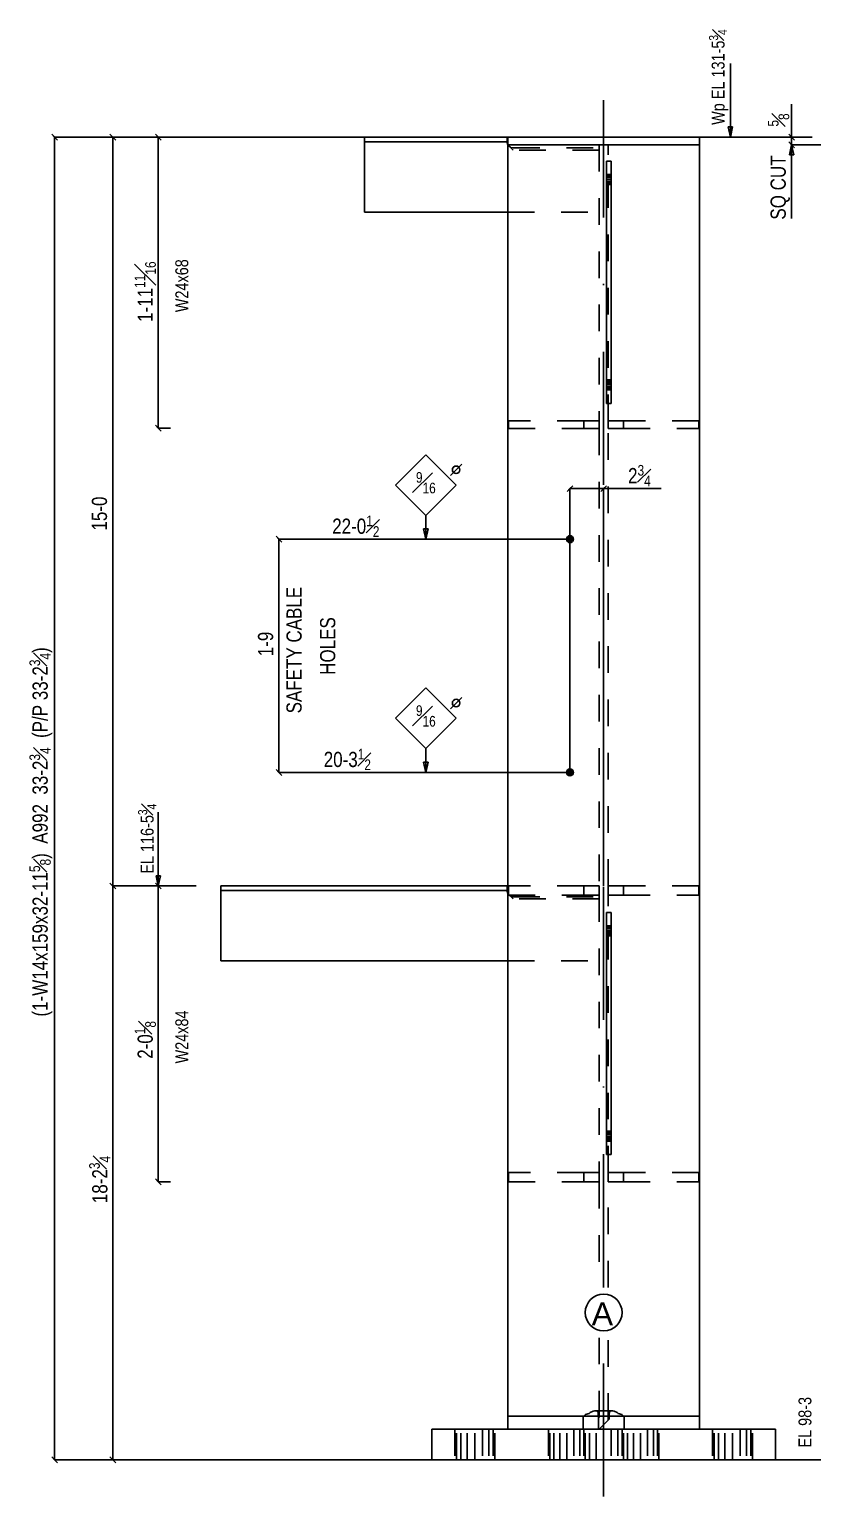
# Model space of a CAD drawing. Extents: x -269 to 49, y -129 to 125.
# Drawn here: x -269.4 to -205.6, y -36 to 83.5 of the extents above; entities that cross this region are included whole.
import ezdxf

# ---------------------------------------------------------------- set-up
doc = ezdxf.new("R2010")
doc.units = 0
doc.header["$LTSCALE"] = 108.455651
doc.header["$MEASUREMENT"] = 0
doc.linetypes.add('SDS2_5', pattern=[0.04, 0.02, -0.02])
doc.linetypes.add('SDS2_6', pattern=[0.2, 0.1, -0.05, 0, -0.05])
doc.layers.get('0').update_dxf_attribs({"linetype": 'CONTINUOUS'})
for name, color, linetype in [('OUTLINE', 7, 'CONTINUOUS'), ('SYSTEM_ANNOTATION', 7, 'CONTINUOUS'), ('USER_ADJUSTED', 7, 'CONTINUOUS'), ('USER_ANNOTATION', 7, 'CONTINUOUS')]:
    doc.layers.add(name, color=color, linetype=linetype)
doc.styles.add('ARIAL', font='arial.ttf', dxfattribs={"width": 0.8, "height": 0.2})

msp = doc.modelspace()

# ---------------------------------------------------------------- hatches: boundary and pattern name
for points in [[(-225.38, 42.28), (-225.49, 42.26), (-225.58, 42.2), (-225.64, 42.11), (-225.66, 42), (-225.64, 41.89), (-225.58, 41.8), (-225.49, 41.74), (-225.38, 41.72), (-225.27, 41.74), (-225.18, 41.8), (-225.12, 41.89), (-225.1, 42), (-225.12, 42.11), (-225.18, 42.2), (-225.27, 42.26), (-225.38, 42.28)], [(-225.38, 23.28), (-225.49, 23.26), (-225.58, 23.2), (-225.64, 23.11), (-225.66, 23), (-225.64, 22.89), (-225.58, 22.8), (-225.49, 22.74), (-225.38, 22.72), (-225.27, 22.74), (-225.18, 22.8), (-225.12, 22.89), (-225.1, 23), (-225.12, 23.11), (-225.18, 23.2), (-225.27, 23.26), (-225.38, 23.28)]]:
    msp.add_hatch(color=3).paths.add_polyline_path(points, flags=16)

# ---------------------------------------------------------------- linework, layer by layer
at = {"layer": 'OUTLINE', "color": 2, "linetype": 'CONTINUOUS'}
for p, q in [((-230.5, 74.75), (-242.13, 74.75)), ((-242.13, 74.75), (-242.13, 74.37)), ((-242.13, 74.37), (-230.5, 74.37)), ((-242.13, 74.37), (-242.13, 74.32)), ((-242.13, 74.32), (-242.13, 74.17)), ((-242.13, 74.17), (-242.13, 73.95)), ((-230.5, 74.37), (-230.5, 74.75)), ((-230.5, 74.33), (-230.5, 74.37)), ((-230.49, 74.32), (-230.5, 74.37)), ((-230.49, 74.32), (-230.5, 74.33)), ((-230.49, 74.32), (-230.49, 74.32)), ((-230.46, 74.18), (-230.49, 74.32)), ((-230.46, 74.17), (-230.46, 74.18)), ((-230.43, 74.13), (-230.46, 74.17)), ((-230.43, 74.75), (-230.43, 74.12)), ((-214.83, 74.75), (-230.43, 74.75)), ((-230.43, 74.12), (-214.83, 74.12)), ((-214.83, 74.12), (-230.43, 74.12)), ((-230.43, 74.12), (-230.43, -29.43)), ((-214.83, 74.12), (-214.83, 74.75)), ((-214.83, -29.43), (-214.83, 74.12)), ((-242.13, 73.95), (-242.13, 73.69)), ((-242.13, 73.69), (-242.13, 68.64)), ((-222.02, 72.79), (-222.39, 72.79)), ((-222.39, 72.79), (-222.39, 53.06)), ((-222.02, 53.06), (-222.02, 72.79)), ((-222.39, 71.7), (-222.4, 71.7)), ((-222.4, 70.88), (-222.39, 70.88)), ((-222.01, 71.7), (-222.02, 71.7)), ((-222.02, 70.88), (-222.01, 70.88)), ((-242.13, 68.64), (-230.43, 68.64)), ((-222.39, 54.97), (-222.4, 54.97)), ((-222.4, 54.16), (-222.39, 54.16)), ((-222.01, 54.97), (-222.02, 54.97)), ((-222.02, 54.16), (-222.01, 54.16)), ((-222.39, 53.06), (-222.02, 53.06)), ((-230.5, 13.75), (-253.83, 13.75)), ((-253.83, 13.75), (-253.83, 13.37)), ((-253.83, 13.37), (-230.5, 13.37)), ((-253.83, 13.37), (-253.83, 13.32)), ((-253.83, 13.32), (-253.83, 13.17)), ((-253.83, 13.17), (-253.83, 12.95)), ((-230.5, 13.37), (-230.5, 13.75)), ((-230.5, 13.33), (-230.5, 13.37)), ((-230.49, 13.32), (-230.5, 13.37)), ((-230.49, 13.32), (-230.5, 13.33)), ((-230.49, 13.32), (-230.49, 13.32)), ((-230.46, 13.18), (-230.49, 13.32)), ((-230.46, 13.17), (-230.46, 13.18)), ((-230.43, 13.13), (-230.46, 13.17)), ((-253.83, 12.95), (-253.83, 12.69)), ((-253.83, 12.69), (-253.83, 7.64)), ((-222.02, 11.6), (-222.39, 11.6)), ((-222.39, 11.6), (-222.39, -8.12)), ((-222.02, -8.12), (-222.02, 11.6)), ((-222.39, 10.51), (-222.4, 10.51)), ((-222.4, 9.7), (-222.39, 9.7)), ((-222.01, 10.51), (-222.02, 10.51)), ((-222.02, 9.7), (-222.01, 9.7)), ((-253.83, 7.64), (-230.43, 7.64)), ((-222.39, -6.22), (-222.4, -6.22)), ((-222.4, -7.03), (-222.39, -7.03)), ((-222.01, -6.22), (-222.02, -6.22)), ((-222.02, -7.03), (-222.01, -7.03)), ((-222.39, -8.12), (-222.02, -8.12)), ((-230.43, -29.43), (-230.43, -30.5)), ((-230.43, -29.43), (-214.83, -29.43)), ((-214.83, -30.5), (-214.83, -29.43)), ((-236.63, -30.5), (-236.63, -33)), ((-208.63, -30.5), (-236.63, -30.5)), ((-234.75, -30.5), (-234.75, -30.5)), ((-231.5, -30.5), (-231.5, -30.5)), ((-227.13, -30.5), (-227.13, -30.5)), ((-224.25, -30.5), (-224.25, -30.5)), ((-224.13, -30.5), (-224.13, -30.5)), ((-221.13, -30.5), (-221.13, -30.5)), ((-221, -30.5), (-221, -30.5)), ((-218.13, -30.5), (-218.13, -30.5)), ((-213.75, -30.5), (-213.75, -30.5)), ((-210.5, -30.5), (-210.5, -30.5)), ((-208.63, -33), (-208.63, -30.5)), ((-236.63, -33), (-208.63, -33)), ((-234.75, -33), (-234.75, -33.01)), ((-231.5, -33.01), (-231.5, -33)), ((-227.13, -33), (-227.13, -33.01)), ((-224.25, -33), (-224.25, -33.01)), ((-224.13, -33.01), (-224.13, -33)), ((-221.13, -33), (-221.13, -33.01)), ((-221, -33.01), (-221, -33)), ((-218.13, -33.01), (-218.13, -33)), ((-213.75, -33), (-213.75, -33.01)), ((-210.5, -33.01), (-210.5, -33))]:
    msp.add_line(p, q, dxfattribs=at)
at = {"layer": 'OUTLINE', "color": 1, "linetype": 'SDS2_5'}
for p, q in [((-230.35, 74.02), (-230.43, 74.13)), ((-223, 74.12), (-223, 51.63)), ((-222.26, 51.63), (-222.26, 74.12)), ((-230.25, 73.95), (-230.35, 74.02)), ((-230.2, 73.91), (-230.25, 73.95)), ((-230.19, 73.88), (-230.2, 73.91)), ((-230.19, 73.91), (-230, 73.87)), ((-230, 73.69), (-230.19, 73.88)), ((-230, 73.87), (-223, 73.87)), ((-223, 73.69), (-230, 73.69)), ((-222.4, 71.67), (-222.4, 71.7)), ((-222.4, 71.67), (-222.39, 71.67)), ((-222.4, 71.58), (-222.4, 71.67)), ((-222.4, 71.58), (-222.39, 71.58)), ((-222.4, 71.45), (-222.4, 71.58)), ((-222.4, 71.45), (-222.39, 71.45)), ((-222.4, 71.29), (-222.4, 71.45)), ((-222.4, 71.29), (-222.39, 71.29)), ((-222.4, 71.13), (-222.4, 71.29)), ((-222.39, 71.13), (-222.4, 71.13)), ((-222.4, 71), (-222.4, 71.13)), ((-222.39, 71), (-222.4, 71)), ((-222.4, 70.91), (-222.4, 71)), ((-222.39, 70.91), (-222.4, 70.91)), ((-222.4, 70.88), (-222.4, 70.91)), ((-222.02, 71.7), (-222.39, 71.7)), ((-222.39, 71.67), (-222.02, 71.67)), ((-222.39, 71.58), (-222.02, 71.58)), ((-222.39, 71.45), (-222.02, 71.45)), ((-222.39, 71.29), (-222.02, 71.29)), ((-222.02, 71.13), (-222.39, 71.13)), ((-222.02, 71), (-222.39, 71)), ((-222.02, 70.91), (-222.39, 70.91)), ((-222.39, 70.88), (-222.02, 70.88)), ((-222.02, 71.67), (-222.01, 71.67)), ((-222.02, 71.58), (-222.01, 71.58)), ((-222.02, 71.45), (-222.01, 71.45)), ((-222.02, 71.29), (-222.01, 71.29)), ((-222.01, 71.13), (-222.02, 71.13)), ((-222.01, 71), (-222.02, 71)), ((-222.01, 70.91), (-222.02, 70.91)), ((-222.01, 71.7), (-222.01, 71.67)), ((-222.01, 71.67), (-222.01, 71.58)), ((-222.01, 71.58), (-222.01, 71.45)), ((-222.01, 71.45), (-222.01, 71.29)), ((-222.01, 71.29), (-222.01, 71.13)), ((-222.01, 71.13), (-222.01, 71)), ((-222.01, 71), (-222.01, 70.91)), ((-222.01, 70.91), (-222.01, 70.88)), ((-230.43, 68.64), (-223, 68.64)), ((-222.4, 54.94), (-222.4, 54.97)), ((-222.4, 54.94), (-222.39, 54.94)), ((-222.4, 54.85), (-222.4, 54.94)), ((-222.4, 54.85), (-222.39, 54.85)), ((-222.4, 54.72), (-222.4, 54.85)), ((-222.4, 54.72), (-222.39, 54.72)), ((-222.4, 54.56), (-222.4, 54.72)), ((-222.4, 54.56), (-222.39, 54.56)), ((-222.4, 54.41), (-222.4, 54.56)), ((-222.39, 54.41), (-222.4, 54.41)), ((-222.4, 54.28), (-222.4, 54.41)), ((-222.39, 54.28), (-222.4, 54.28)), ((-222.4, 54.19), (-222.4, 54.28)), ((-222.39, 54.19), (-222.4, 54.19)), ((-222.4, 54.16), (-222.4, 54.19)), ((-222.02, 54.97), (-222.39, 54.97)), ((-222.39, 54.94), (-222.02, 54.94)), ((-222.39, 54.85), (-222.02, 54.85)), ((-222.39, 54.72), (-222.02, 54.72)), ((-222.39, 54.56), (-222.02, 54.56)), ((-222.02, 54.41), (-222.39, 54.41)), ((-222.02, 54.28), (-222.39, 54.28)), ((-222.02, 54.19), (-222.39, 54.19)), ((-222.39, 54.16), (-222.02, 54.16)), ((-222.02, 54.94), (-222.01, 54.94)), ((-222.02, 54.85), (-222.01, 54.85)), ((-222.02, 54.72), (-222.01, 54.72)), ((-222.02, 54.56), (-222.01, 54.56)), ((-222.01, 54.41), (-222.02, 54.41)), ((-222.01, 54.28), (-222.02, 54.28)), ((-222.01, 54.19), (-222.02, 54.19)), ((-222.01, 54.97), (-222.01, 54.94)), ((-222.01, 54.94), (-222.01, 54.85)), ((-222.01, 54.85), (-222.01, 54.72)), ((-222.01, 54.72), (-222.01, 54.56)), ((-222.01, 54.56), (-222.01, 54.41)), ((-222.01, 54.41), (-222.01, 54.28)), ((-222.01, 54.28), (-222.01, 54.19)), ((-222.01, 54.19), (-222.01, 54.16)), ((-230.38, 51.63), (-230.38, 51.01)), ((-224.25, 51.63), (-230.38, 51.63)), ((-224.25, 51.01), (-224.25, 51.63)), ((-223, 51.63), (-224.25, 51.63)), ((-223, 51.01), (-223, 51.63)), ((-222.26, 51.63), (-222.26, 51.01)), ((-221.01, 51.63), (-222.26, 51.63)), ((-221.01, 51.63), (-221.01, 51.01)), ((-214.88, 51.63), (-221.01, 51.63)), ((-214.88, 51.01), (-214.88, 51.63)), ((-230.38, 51.01), (-224.25, 51.01)), ((-224.25, 51.01), (-223, 51.01)), ((-223, 51.01), (-223, 13.75)), ((-222.26, 51.01), (-221.01, 51.01)), ((-222.26, 13.75), (-222.26, 51.01)), ((-221.01, 51.01), (-214.88, 51.01)), ((-230.38, 13.75), (-230.38, 13)), ((-224.25, 13.75), (-230.38, 13.75)), ((-224.25, 13), (-224.25, 13.75)), ((-223, 13.75), (-224.25, 13.75)), ((-223, 13), (-223, 13.75)), ((-222.26, 13.75), (-222.26, 13)), ((-221.01, 13.75), (-222.26, 13.75)), ((-221.01, 13.75), (-221.01, 13)), ((-214.88, 13.75), (-221.01, 13.75)), ((-214.88, 13), (-214.88, 13.75)), ((-230.35, 13.02), (-230.43, 13.13)), ((-230.38, 13), (-224.25, 13)), ((-230.25, 12.95), (-230.35, 13.02)), ((-230.2, 12.91), (-230.25, 12.95)), ((-230.19, 12.88), (-230.2, 12.91)), ((-230.19, 12.91), (-230, 12.87)), ((-230, 12.69), (-230.19, 12.88)), ((-230, 12.87), (-223, 12.87)), ((-223, 12.69), (-230, 12.69)), ((-224.25, 13), (-223, 13)), ((-223, 13), (-223, -9.6)), ((-222.26, 13), (-221.01, 13)), ((-222.26, -9.6), (-222.26, 13)), ((-221.01, 13), (-214.88, 13)), ((-222.4, 10.48), (-222.4, 10.51)), ((-222.4, 10.39), (-222.4, 10.48)), ((-222.4, 10.48), (-222.39, 10.48)), ((-222.4, 10.26), (-222.4, 10.39)), ((-222.4, 10.39), (-222.39, 10.39)), ((-222.4, 10.1), (-222.4, 10.26)), ((-222.4, 10.26), (-222.39, 10.26)), ((-222.39, 10.1), (-222.4, 10.1)), ((-222.4, 9.95), (-222.4, 10.1)), ((-222.4, 9.82), (-222.4, 9.95)), ((-222.39, 9.95), (-222.4, 9.95)), ((-222.4, 9.73), (-222.4, 9.82)), ((-222.39, 9.82), (-222.4, 9.82)), ((-222.4, 9.7), (-222.4, 9.73)), ((-222.39, 9.73), (-222.4, 9.73)), ((-222.02, 10.51), (-222.39, 10.51)), ((-222.39, 10.48), (-222.02, 10.48)), ((-222.39, 10.39), (-222.02, 10.39)), ((-222.39, 10.26), (-222.02, 10.26)), ((-222.02, 10.1), (-222.39, 10.1)), ((-222.02, 9.95), (-222.39, 9.95)), ((-222.02, 9.82), (-222.39, 9.82)), ((-222.02, 9.73), (-222.39, 9.73)), ((-222.39, 9.7), (-222.02, 9.7)), ((-222.02, 10.48), (-222.01, 10.48)), ((-222.02, 10.39), (-222.01, 10.39)), ((-222.02, 10.26), (-222.01, 10.26)), ((-222.01, 10.1), (-222.02, 10.1)), ((-222.01, 9.95), (-222.02, 9.95)), ((-222.01, 9.82), (-222.02, 9.82)), ((-222.01, 9.73), (-222.02, 9.73)), ((-222.01, 10.51), (-222.01, 10.48)), ((-222.01, 10.48), (-222.01, 10.39)), ((-222.01, 10.39), (-222.01, 10.26)), ((-222.01, 10.26), (-222.01, 10.1)), ((-222.01, 10.1), (-222.01, 9.95)), ((-222.01, 9.95), (-222.01, 9.82)), ((-222.01, 9.82), (-222.01, 9.73)), ((-222.01, 9.73), (-222.01, 9.7)), ((-230.43, 7.64), (-223, 7.64)), ((-222.4, -6.25), (-222.4, -6.22)), ((-222.4, -6.34), (-222.4, -6.25)), ((-222.4, -6.25), (-222.39, -6.25)), ((-222.4, -6.47), (-222.4, -6.34)), ((-222.4, -6.34), (-222.39, -6.34)), ((-222.4, -6.62), (-222.4, -6.47)), ((-222.4, -6.47), (-222.39, -6.47)), ((-222.39, -6.62), (-222.4, -6.62)), ((-222.4, -6.78), (-222.4, -6.62)), ((-222.4, -6.91), (-222.4, -6.78)), ((-222.39, -6.78), (-222.4, -6.78)), ((-222.4, -7), (-222.4, -6.91)), ((-222.39, -6.91), (-222.4, -6.91)), ((-222.4, -7.03), (-222.4, -7)), ((-222.39, -7), (-222.4, -7)), ((-222.02, -6.22), (-222.39, -6.22)), ((-222.39, -6.25), (-222.02, -6.25)), ((-222.39, -6.34), (-222.02, -6.34)), ((-222.39, -6.47), (-222.02, -6.47)), ((-222.02, -6.62), (-222.39, -6.62)), ((-222.02, -6.78), (-222.39, -6.78)), ((-222.02, -6.91), (-222.39, -6.91)), ((-222.02, -7), (-222.39, -7)), ((-222.39, -7.03), (-222.02, -7.03)), ((-222.02, -6.25), (-222.01, -6.25)), ((-222.02, -6.34), (-222.01, -6.34)), ((-222.02, -6.47), (-222.01, -6.47)), ((-222.01, -6.62), (-222.02, -6.62)), ((-222.01, -6.78), (-222.02, -6.78)), ((-222.01, -6.91), (-222.02, -6.91)), ((-222.01, -7), (-222.02, -7)), ((-222.01, -6.22), (-222.01, -6.25)), ((-222.01, -6.25), (-222.01, -6.34)), ((-222.01, -6.34), (-222.01, -6.47)), ((-222.01, -6.47), (-222.01, -6.62)), ((-222.01, -6.62), (-222.01, -6.78)), ((-222.01, -6.78), (-222.01, -6.91)), ((-222.01, -6.91), (-222.01, -7)), ((-222.01, -7), (-222.01, -7.03)), ((-230.38, -9.6), (-230.38, -10.35)), ((-224.25, -9.6), (-230.38, -9.6)), ((-230.38, -10.35), (-224.25, -10.35)), ((-224.25, -10.35), (-224.25, -9.6)), ((-223, -9.6), (-224.25, -9.6)), ((-224.25, -10.35), (-223, -10.35)), ((-223, -10.35), (-223, -9.6)), ((-223, -10.35), (-223, -18.95)), ((-222.26, -9.6), (-222.26, -10.35)), ((-221.01, -9.6), (-222.26, -9.6)), ((-222.26, -10.35), (-221.01, -10.35)), ((-222.26, -18.95), (-222.26, -10.35)), ((-221.01, -9.6), (-221.01, -10.35)), ((-214.88, -9.6), (-221.01, -9.6)), ((-221.01, -10.35), (-214.88, -10.35)), ((-214.88, -10.35), (-214.88, -9.6)), ((-223, -23.05), (-223, -30.5)), ((-222.26, -29.75), (-222.26, -23.05)), ((-224.11, -29.31), (-224.31, -29.5)), ((-224.31, -29.5), (-224.31, -30.5)), ((-223.81, -29.22), (-224.11, -29.31)), ((-223.74, -29.15), (-223.81, -29.22)), ((-223.49, -29.04), (-223.74, -29.15)), ((-223.38, -29.02), (-223.49, -29.04)), ((-223.31, -29), (-223.38, -29.02)), ((-223.18, -29.04), (-223.31, -29)), ((-223.31, -29), (-221.95, -29)), ((-223.1, -29.12), (-223.18, -29.04)), ((-223.09, -29.15), (-223.1, -29.12)), ((-223.07, -29.31), (-223.09, -29.15)), ((-223.06, -29.43), (-223.07, -29.31)), ((-223.06, -29.5), (-223.06, -29.43)), ((-223.06, -30.5), (-223.06, -29.5)), ((-222.19, -29.69), (-223, -30.5)), ((-222.16, -29.15), (-222.19, -29.31)), ((-222.19, -29.31), (-222.19, -29.43)), ((-222.19, -29.43), (-222.19, -29.5)), ((-222.19, -29.5), (-222.19, -29.69)), ((-222.08, -29.04), (-222.16, -29.12)), ((-222.16, -29.12), (-222.16, -29.15)), ((-221.95, -29), (-222.08, -29.04)), ((-221.87, -29.02), (-221.95, -29)), ((-221.76, -29.04), (-221.87, -29.02)), ((-221.52, -29.15), (-221.76, -29.04)), ((-221.45, -29.22), (-221.52, -29.15)), ((-221.14, -29.31), (-221.45, -29.22)), ((-220.95, -29.5), (-221.14, -29.31)), ((-220.95, -30.5), (-220.95, -29.5)), ((-234.75, -30.5), (-234.75, -33)), ((-234.75, -30.5), (-234.63, -30.5)), ((-234.63, -33), (-234.63, -30.5)), ((-234.63, -30.5), (-234.63, -30.5)), ((-234.63, -30.5), (-234.28, -30.5)), ((-234.28, -33), (-234.28, -30.5)), ((-234.28, -30.5), (-234.28, -30.5)), ((-234.28, -30.5), (-233.75, -30.5)), ((-233.75, -33), (-233.75, -30.5)), ((-233.75, -30.5), (-233.75, -30.5)), ((-233.75, -30.5), (-233.13, -30.5)), ((-233.13, -33), (-233.13, -30.5)), ((-233.13, -30.5), (-233.13, -30.5)), ((-233.13, -30.5), (-232.51, -30.5)), ((-232.51, -30.5), (-232.51, -30.5)), ((-232.51, -30.5), (-232.51, -33)), ((-232.51, -30.5), (-231.98, -30.5)), ((-231.98, -30.5), (-231.98, -30.5)), ((-231.98, -30.5), (-231.98, -33)), ((-231.98, -30.5), (-231.63, -30.5)), ((-231.63, -30.5), (-231.63, -30.5)), ((-231.63, -30.5), (-231.63, -33)), ((-231.63, -30.5), (-231.5, -30.5)), ((-231.5, -33), (-231.5, -30.5)), ((-227.13, -30.5), (-227.13, -33)), ((-227.13, -30.5), (-227.01, -30.5)), ((-227.01, -33), (-227.01, -30.5)), ((-227.01, -30.5), (-227.01, -30.5)), ((-227.01, -30.5), (-226.69, -30.5)), ((-226.69, -33), (-226.69, -30.5)), ((-226.69, -30.5), (-226.69, -30.5)), ((-226.69, -30.5), (-226.2, -30.5)), ((-226.2, -33), (-226.2, -30.5)), ((-226.2, -30.5), (-226.2, -30.5)), ((-226.2, -30.5), (-225.63, -30.5)), ((-225.63, -33), (-225.63, -30.5)), ((-225.63, -30.5), (-225.63, -30.5)), ((-225.63, -30.5), (-225.05, -30.5)), ((-225.05, -30.5), (-225.05, -30.5)), ((-225.05, -30.5), (-225.05, -33)), ((-225.05, -30.5), (-224.57, -30.5)), ((-224.57, -30.5), (-224.57, -30.5)), ((-224.57, -30.5), (-224.57, -33)), ((-224.57, -30.5), (-224.24, -30.5)), ((-224.25, -30.5), (-224.25, -33)), ((-224.25, -30.5), (-224.13, -30.5)), ((-224.24, -30.5), (-224.24, -30.5)), ((-224.24, -30.5), (-224.24, -33)), ((-224.24, -30.5), (-224.13, -30.5)), ((-224.13, -33), (-224.13, -30.5)), ((-224.13, -30.5), (-224.13, -30.5)), ((-224.13, -30.5), (-223.78, -30.5)), ((-224.13, -33), (-224.13, -30.5)), ((-223.78, -33), (-223.78, -30.5)), ((-223.78, -30.5), (-223.78, -30.5)), ((-223.78, -30.5), (-223.25, -30.5)), ((-223.25, -33), (-223.25, -30.5)), ((-223.25, -30.5), (-223.25, -30.5)), ((-223.25, -30.5), (-222.63, -30.5)), ((-223.06, -30.5), (-223.06, -30.5)), ((-223, -30.5), (-223, -30.5)), ((-222.63, -33), (-222.63, -30.5)), ((-222.63, -30.5), (-222.63, -30.5)), ((-222.63, -30.5), (-222.01, -30.5)), ((-222.01, -30.5), (-222.01, -30.5)), ((-222.01, -30.5), (-222.01, -33)), ((-222.01, -30.5), (-221.48, -30.5)), ((-221.48, -30.5), (-221.48, -30.5)), ((-221.48, -30.5), (-221.48, -33)), ((-221.48, -30.5), (-221.13, -30.5)), ((-221.13, -30.5), (-221.13, -30.5)), ((-221.13, -30.5), (-221.13, -33)), ((-221.13, -30.5), (-221, -30.5)), ((-221.13, -30.5), (-221.13, -33)), ((-221.13, -30.5), (-221.01, -30.5)), ((-221.01, -33), (-221.01, -30.5)), ((-221.01, -30.5), (-221.01, -30.5)), ((-221.01, -30.5), (-220.69, -30.5)), ((-221, -33), (-221, -30.5)), ((-220.69, -33), (-220.69, -30.5)), ((-220.69, -30.5), (-220.69, -30.5)), ((-220.69, -30.5), (-220.2, -30.5)), ((-220.2, -33), (-220.2, -30.5)), ((-220.2, -30.5), (-220.2, -30.5)), ((-220.2, -30.5), (-219.63, -30.5)), ((-219.63, -33), (-219.63, -30.5)), ((-219.63, -30.5), (-219.63, -30.5)), ((-219.63, -30.5), (-219.05, -30.5)), ((-219.05, -30.5), (-219.05, -30.5)), ((-219.05, -30.5), (-219.05, -33)), ((-219.05, -30.5), (-218.57, -30.5)), ((-218.57, -30.5), (-218.57, -30.5)), ((-218.57, -30.5), (-218.57, -33)), ((-218.57, -30.5), (-218.24, -30.5)), ((-218.24, -30.5), (-218.24, -30.5)), ((-218.24, -30.5), (-218.24, -33)), ((-218.24, -30.5), (-218.13, -30.5)), ((-218.13, -33), (-218.13, -30.5)), ((-213.75, -30.5), (-213.75, -33)), ((-213.75, -30.5), (-213.63, -30.5)), ((-213.63, -33), (-213.63, -30.5)), ((-213.63, -30.5), (-213.63, -30.5)), ((-213.63, -30.5), (-213.28, -30.5)), ((-213.28, -33), (-213.28, -30.5)), ((-213.28, -30.5), (-213.28, -30.5)), ((-213.28, -30.5), (-212.75, -30.5)), ((-212.75, -33), (-212.75, -30.5)), ((-212.75, -30.5), (-212.75, -30.5)), ((-212.75, -30.5), (-212.13, -30.5)), ((-212.13, -33), (-212.13, -30.5)), ((-212.13, -30.5), (-212.13, -30.5)), ((-212.13, -30.5), (-211.51, -30.5)), ((-211.51, -30.5), (-211.51, -30.5)), ((-211.51, -30.5), (-211.51, -33)), ((-211.51, -30.5), (-210.98, -30.5)), ((-210.98, -30.5), (-210.98, -30.5)), ((-210.98, -30.5), (-210.98, -33)), ((-210.98, -30.5), (-210.63, -30.5)), ((-210.63, -30.5), (-210.63, -30.5)), ((-210.63, -30.5), (-210.63, -33)), ((-210.63, -30.5), (-210.5, -30.5)), ((-210.5, -33), (-210.5, -30.5)), ((-234.63, -33.01), (-234.75, -33.01)), ((-234.63, -33.01), (-234.63, -33)), ((-234.28, -33.01), (-234.63, -33.01)), ((-234.28, -33.01), (-234.28, -33)), ((-233.75, -33.01), (-234.28, -33.01)), ((-233.75, -33.01), (-233.75, -33)), ((-233.13, -33.01), (-233.75, -33.01)), ((-233.13, -33.01), (-233.13, -33)), ((-232.51, -33.01), (-233.13, -33.01)), ((-232.51, -33), (-232.51, -33.01)), ((-231.98, -33.01), (-232.51, -33.01)), ((-231.98, -33), (-231.98, -33.01)), ((-231.63, -33.01), (-231.98, -33.01)), ((-231.63, -33), (-231.63, -33.01)), ((-231.5, -33.01), (-231.63, -33.01)), ((-227.01, -33.01), (-227.13, -33.01)), ((-227.01, -33.01), (-227.01, -33)), ((-226.69, -33.01), (-227.01, -33.01)), ((-226.69, -33.01), (-226.69, -33)), ((-226.2, -33.01), (-226.69, -33.01)), ((-226.2, -33.01), (-226.2, -33)), ((-225.63, -33.01), (-226.2, -33.01)), ((-225.63, -33.01), (-225.63, -33)), ((-225.05, -33.01), (-225.63, -33.01)), ((-225.05, -33), (-225.05, -33.01)), ((-224.57, -33.01), (-225.05, -33.01)), ((-224.57, -33), (-224.57, -33.01)), ((-224.24, -33.01), (-224.57, -33.01)), ((-224.13, -33.01), (-224.25, -33.01)), ((-224.24, -33), (-224.24, -33.01)), ((-224.13, -33.01), (-224.24, -33.01)), ((-224.13, -33.01), (-224.13, -33)), ((-223.78, -33.01), (-224.13, -33.01)), ((-223.78, -33.01), (-223.78, -33)), ((-223.25, -33.01), (-223.78, -33.01)), ((-223.25, -33.01), (-223.25, -33)), ((-222.63, -33.01), (-223.25, -33.01)), ((-222.63, -33.01), (-222.63, -33)), ((-222.01, -33.01), (-222.63, -33.01)), ((-222.01, -33), (-222.01, -33.01)), ((-221.48, -33.01), (-222.01, -33.01)), ((-221.48, -33), (-221.48, -33.01)), ((-221.13, -33.01), (-221.48, -33.01)), ((-221.13, -33), (-221.13, -33.01)), ((-221, -33.01), (-221.13, -33.01)), ((-221.01, -33.01), (-221.13, -33.01)), ((-221.01, -33.01), (-221.01, -33)), ((-220.69, -33.01), (-221.01, -33.01)), ((-220.69, -33.01), (-220.69, -33)), ((-220.2, -33.01), (-220.69, -33.01)), ((-220.2, -33.01), (-220.2, -33)), ((-219.63, -33.01), (-220.2, -33.01)), ((-219.63, -33.01), (-219.63, -33)), ((-219.05, -33.01), (-219.63, -33.01)), ((-219.05, -33), (-219.05, -33.01)), ((-218.57, -33.01), (-219.05, -33.01)), ((-218.57, -33), (-218.57, -33.01)), ((-218.24, -33.01), (-218.57, -33.01)), ((-218.24, -33), (-218.24, -33.01)), ((-218.13, -33.01), (-218.24, -33.01)), ((-213.63, -33.01), (-213.75, -33.01)), ((-213.63, -33.01), (-213.63, -33)), ((-213.28, -33.01), (-213.63, -33.01)), ((-213.28, -33.01), (-213.28, -33)), ((-212.75, -33.01), (-213.28, -33.01)), ((-212.75, -33.01), (-212.75, -33)), ((-212.13, -33.01), (-212.75, -33.01)), ((-212.13, -33.01), (-212.13, -33)), ((-211.51, -33.01), (-212.13, -33.01)), ((-211.51, -33), (-211.51, -33.01)), ((-210.98, -33.01), (-211.51, -33.01)), ((-210.98, -33), (-210.98, -33.01)), ((-210.63, -33.01), (-210.98, -33.01)), ((-210.63, -33), (-210.63, -33.01)), ((-210.5, -33.01), (-210.63, -33.01))]:
    msp.add_line(p, q, dxfattribs=at)
at = {"layer": 'OUTLINE', "color": 1, "linetype": 'CONTINUOUS'}
for points in [[(-225.38, 42.28), (-225.49, 42.26), (-225.58, 42.2), (-225.64, 42.11), (-225.66, 42), (-225.64, 41.89), (-225.58, 41.8), (-225.49, 41.74), (-225.38, 41.72), (-225.27, 41.74), (-225.18, 41.8), (-225.12, 41.89), (-225.1, 42), (-225.12, 42.11), (-225.18, 42.2), (-225.27, 42.26), (-225.38, 42.28)], [(-225.38, 23.28), (-225.49, 23.26), (-225.58, 23.2), (-225.64, 23.11), (-225.66, 23), (-225.64, 22.89), (-225.58, 22.8), (-225.49, 22.74), (-225.38, 22.72), (-225.27, 22.74), (-225.18, 22.8), (-225.12, 22.89), (-225.1, 23), (-225.12, 23.11), (-225.18, 23.2), (-225.27, 23.26), (-225.38, 23.28)]]:
    msp.add_lwpolyline(points, close=True, dxfattribs=at)
at = {"layer": 'SYSTEM_ANNOTATION', "color": 1, "linetype": 'CONTINUOUS'}
for p, q in [((-212.3, 80.75), (-212.3, 74.75)), ((-207.32, 74.75), (-207.32, 77.44)), ((-212.3, 74.75), (-212.48, 75.58)), ((-212.48, 75.58), (-212.12, 75.58)), ((-212.12, 75.58), (-212.3, 74.75)), ((-267.13, 74.51), (-267.6, 74.99)), ((-267.6, 74.99), (-267.37, 74.75)), ((-267.37, -33), (-267.37, 74.75)), ((-267.37, 74.75), (-267.13, 74.51)), ((-205.63, 74.75), (-267.37, 74.75)), ((-262.39, 74.51), (-262.86, 74.99)), ((-262.86, 74.99), (-262.63, 74.75)), ((-262.63, 13.75), (-262.63, 74.75)), ((-262.63, 74.75), (-262.39, 74.51)), ((-253.23, 74.75), (-262.63, 74.75)), ((-258.93, 74.75), (-259.16, 74.99)), ((-259.16, 74.99), (-258.69, 74.51)), ((-258.93, 74.75), (-258.93, 74.75)), ((-258.69, 74.51), (-258.93, 74.75)), ((-258.93, 74.75), (-258.93, 51.05)), ((-212.3, 74.75), (-212.3, 74.75)), ((-207.32, 74.75), (-207.55, 74.99)), ((-207.55, 74.99), (-207.08, 74.51)), ((-207.32, 74.12), (-207.55, 74.36)), ((-207.55, 74.36), (-207.08, 73.89)), ((-205.63, 74.75), (-207.32, 74.75)), ((-207.08, 74.51), (-207.32, 74.75)), ((-207.32, 74.75), (-207.32, 74.12)), ((-207.32, 74.12), (-207.32, 74.12)), ((-207.08, 73.89), (-207.32, 74.12)), ((-176, 74.12), (-207.32, 74.12)), ((-258.93, 51.05), (-259.16, 51.29)), ((-259.16, 51.29), (-258.69, 50.81)), ((-258.69, 50.81), (-258.93, 51.05)), ((-257.93, 51.05), (-258.93, 51.05)), ((-244.75, 42), (-244.75, 42)), ((-239.82, 42), (-244.75, 42)), ((-239.82, 42), (-225.38, 42)), ((-245.44, 23), (-245.44, 23)), ((-245.44, 23), (-240.51, 23)), ((-240.51, 23), (-225.38, 23)), ((-258.93, 19.75), (-258.93, 13.75)), ((-258.93, 13.75), (-259.1, 14.58)), ((-259.1, 14.58), (-258.75, 14.58)), ((-258.75, 14.58), (-258.93, 13.75)), ((-262.39, 13.51), (-262.86, 13.99)), ((-262.86, 13.99), (-262.63, 13.75)), ((-262.39, 13.51), (-262.86, 13.99)), ((-262.86, 13.99), (-262.63, 13.75)), ((-262.63, -33), (-262.63, 13.75)), ((-262.63, 13.75), (-262.39, 13.51)), ((-255.83, 13.75), (-262.63, 13.75)), ((-262.63, 13.75), (-262.63, 13.75)), ((-262.63, 13.75), (-262.39, 13.51)), ((-258.93, 13.75), (-259.16, 13.99)), ((-259.16, 13.99), (-258.69, 13.51)), ((-258.93, 13.75), (-258.93, 13.75)), ((-258.69, 13.51), (-258.93, 13.75)), ((-258.93, 13.75), (-258.93, -10.35)), ((-258.93, 13.75), (-258.93, 13.75)), ((-258.93, -10.35), (-259.16, -10.11)), ((-259.16, -10.11), (-258.69, -10.59)), ((-258.69, -10.59), (-258.93, -10.35)), ((-257.93, -10.35), (-258.93, -10.35)), ((-267.13, -33.24), (-267.6, -32.76)), ((-267.6, -32.76), (-267.37, -33)), ((-61.26, -33), (-267.37, -33)), ((-267.37, -33), (-267.13, -33.24)), ((-262.39, -33.24), (-262.86, -32.76)), ((-262.86, -32.76), (-262.63, -33)), ((-221.63, -33), (-262.63, -33)), ((-262.63, -33), (-262.39, -33.24))]:
    msp.add_line(p, q, dxfattribs=at)
at = {"layer": 'SYSTEM_ANNOTATION', "color": 1, "linetype": 'SDS2_6'}
for p, q in [((-222.63, -18.95), (-222.63, 77.75)), ((-222.63, -36), (-222.63, -23.05))]:
    msp.add_line(p, q, dxfattribs=at)
at = {"layer": 'SYSTEM_ANNOTATION', "color": 3, "linetype": 'CONTINUOUS'}
msp.add_circle((-222.63, -21), 1.5, dxfattribs=at)
at = {"layer": 'USER_ADJUSTED', "color": 1, "linetype": 'CONTINUOUS'}
for p, q in [((-239.59, 46.41), (-237.12, 48.88)), ((-237.12, 48.88), (-234.65, 46.41)), ((-234.18, 48.11), (-235.11, 47.18)), ((-237.12, 43.94), (-239.59, 46.41)), ((-234.65, 46.41), (-237.12, 43.94)), ((-225.14, 46.35), (-225.61, 45.88)), ((-225.61, 45.88), (-225.38, 46.12)), ((-225.38, 46.12), (-225.14, 46.35)), ((-222.63, 46.12), (-225.38, 46.12)), ((-225.38, 23), (-225.38, 46.12)), ((-222.39, 46.35), (-222.86, 45.88)), ((-222.86, 45.88), (-222.63, 46.12)), ((-222.63, 46.12), (-222.39, 46.35)), ((-222.63, 13.75), (-222.63, 46.12)), ((-222.63, 46.12), (-217.95, 46.12)), ((-248.85, 41.76), (-249.32, 42.24)), ((-249.32, 42.24), (-249.09, 42)), ((-249.09, 23), (-249.09, 42)), ((-249.09, 42), (-248.85, 41.76)), ((-244.75, 42), (-249.09, 42)), ((-225.38, 42), (-239.82, 42)), ((-248.85, 22.76), (-249.32, 23.24)), ((-249.32, 23.24), (-249.09, 23)), ((-245.44, 23), (-249.09, 23)), ((-249.09, 23), (-248.85, 22.76)), ((-225.38, 23), (-240.51, 23))]:
    msp.add_line(p, q, dxfattribs=at)
msp.add_circle((-234.65, 47.65), 0.309, dxfattribs=at)
at = {"layer": 'USER_ANNOTATION', "color": 1, "linetype": 'CONTINUOUS'}
for p, q in [((-207.49, 73.3), (-207.32, 74.12)), ((-207.32, 68.12), (-207.32, 74.12)), ((-207.32, 74.12), (-207.32, 74.12)), ((-207.32, 74.12), (-207.14, 73.3)), ((-205.63, 74.12), (-205.63, 74.12)), ((-205.63, 74.12), (-199.84, 74.12)), ((-207.14, 73.3), (-207.49, 73.3)), ((-237.12, 43.94), (-237.12, 42)), ((-237.12, 42), (-237.3, 42.83)), ((-237.3, 42.83), (-236.94, 42.83)), ((-236.94, 42.83), (-237.12, 42)), ((-237.12, 42), (-237.12, 42)), ((-239.59, 27.41), (-237.12, 29.88)), ((-237.12, 29.88), (-234.65, 27.41)), ((-234.18, 29.11), (-235.11, 28.18)), ((-237.12, 24.94), (-239.59, 27.41)), ((-234.65, 27.41), (-237.12, 24.94)), ((-237.12, 24.94), (-237.12, 23)), ((-237.12, 23), (-237.3, 23.83)), ((-237.3, 23.83), (-236.94, 23.83)), ((-236.94, 23.83), (-237.12, 23)), ((-237.12, 23), (-237.12, 23))]:
    msp.add_line(p, q, dxfattribs=at)
msp.add_circle((-234.65, 28.65), 0.309, dxfattribs=at)

# ---------------------------------------------------------------- texts
at = {"layer": 'SYSTEM_ANNOTATION', "color": 1, "linetype": 'CONTINUOUS', "style": 'ARIAL', "width": 0.8}
for s, height, p in [('W24x68', 1.053, (-256.48, 60.49)), ('15-0', 1.239, (-263.1, 42.7)), ('W24x84', 1.053, (-256.48, -0.71)), ('EL 98-3', 1.053, (-205.7, -32))]:
    msp.add_text(s, height=height, rotation=90, dxfattribs=at).set_placement(p)
at = {"layer": 'SYSTEM_ANNOTATION', "color": 3, "linetype": 'CONTINUOUS', "style": 'ARIAL'}
msp.add_text('A', height=1.86, dxfattribs=at).set_placement((-223.6, -22.03))
at = {"layer": 'SYSTEM_ANNOTATION', "color": 1, "linetype": 'CONTINUOUS', "attachment_point": 7, "rotation": 90, "style": 'ARIAL'}
for s, insert, char_height in [('\\A1;Wp EL 131-5{\\H0.70x;\\S3#4;}', (-212.46, 75.75), 1.0528), ('\\A1;{\\H0.70x;\\S5#8;}', (-207.51, 75.61), 1.2386), ('\\A1;1-11{\\H0.70x;\\S11#16;}', (-259.12, 59.7), 1.2386), ('\\A1;(1-W14x159x32-11{\\H0.70x;\\S5#8;})  A992  33-2{\\H0.70x;\\S3#4;}  (P/P 33-2{\\H0.70x;\\S3#4;})', (-267.56, 3.11), 1.2386), ('\\A1;EL 116-5{\\H0.70x;\\S3#4;}', (-259.09, 14.75), 1.0528), ('\\A1;2-0{\\H0.70x;\\S1#8;}', (-259.12, -0.33), 1.2386), ('\\A1;18-2{\\H0.70x;\\S3#4;}', (-262.82, -12.09), 1.2386)]:
    msp.add_mtext(s, dxfattribs=dict(at, insert=insert, char_height=char_height))
at = {"layer": 'SYSTEM_ANNOTATION', "color": 1, "linetype": 'CONTINUOUS', "char_height": 1.2386, "attachment_point": 7, "style": 'ARIAL'}
for s, insert in [('\\A1;22-0{\\H0.70x;\\S1#2;}', (-244.75, 42.19)), ('\\A1;20-3{\\H0.70x;\\S1#2;}', (-245.44, 23.19))]:
    msp.add_mtext(s, dxfattribs=dict(at, insert=insert))
at = {"layer": 'USER_ADJUSTED', "color": 1, "linetype": 'CONTINUOUS', "style": 'ARIAL', "width": 0.8}
for s, height, p in [('SAFETY CABLE', 1.2386, (-247.24, 27.81)), ('HOLES', 1.239, (-244.5, 30.95)), ('1-9', 1.239, (-249.56, 32.46))]:
    msp.add_text(s, height=height, rotation=90, dxfattribs=at).set_placement(p)
at = {"layer": 'USER_ADJUSTED', "color": 1, "linetype": 'CONTINUOUS', "char_height": 1.2386, "style": 'ARIAL'}
for s, insert, attachment_point in [('\\A1;2{\\H0.70x;\\S3#4;}', (-220.64, 46.31), 7), ('\\A1;{\\H0.70x;\\S9#16;}', (-237.12, 46.6), 5)]:
    msp.add_mtext(s, dxfattribs=dict(at, insert=insert, attachment_point=attachment_point))
at = {"layer": 'USER_ANNOTATION', "color": 1, "linetype": 'CONTINUOUS', "style": 'ARIAL', "width": 0.8}
msp.add_text('SQ CUT', height=1.239, rotation=90, dxfattribs=at).set_placement((-207.79, 68.03))
at = {"layer": 'USER_ANNOTATION', "color": 1, "linetype": 'CONTINUOUS', "insert": (-237.12, 27.6), "char_height": 1.2386, "attachment_point": 5, "style": 'ARIAL'}
msp.add_mtext('\\A1;{\\H0.70x;\\S9#16;}', dxfattribs=at)

doc.saveas('drawing.dxf')
